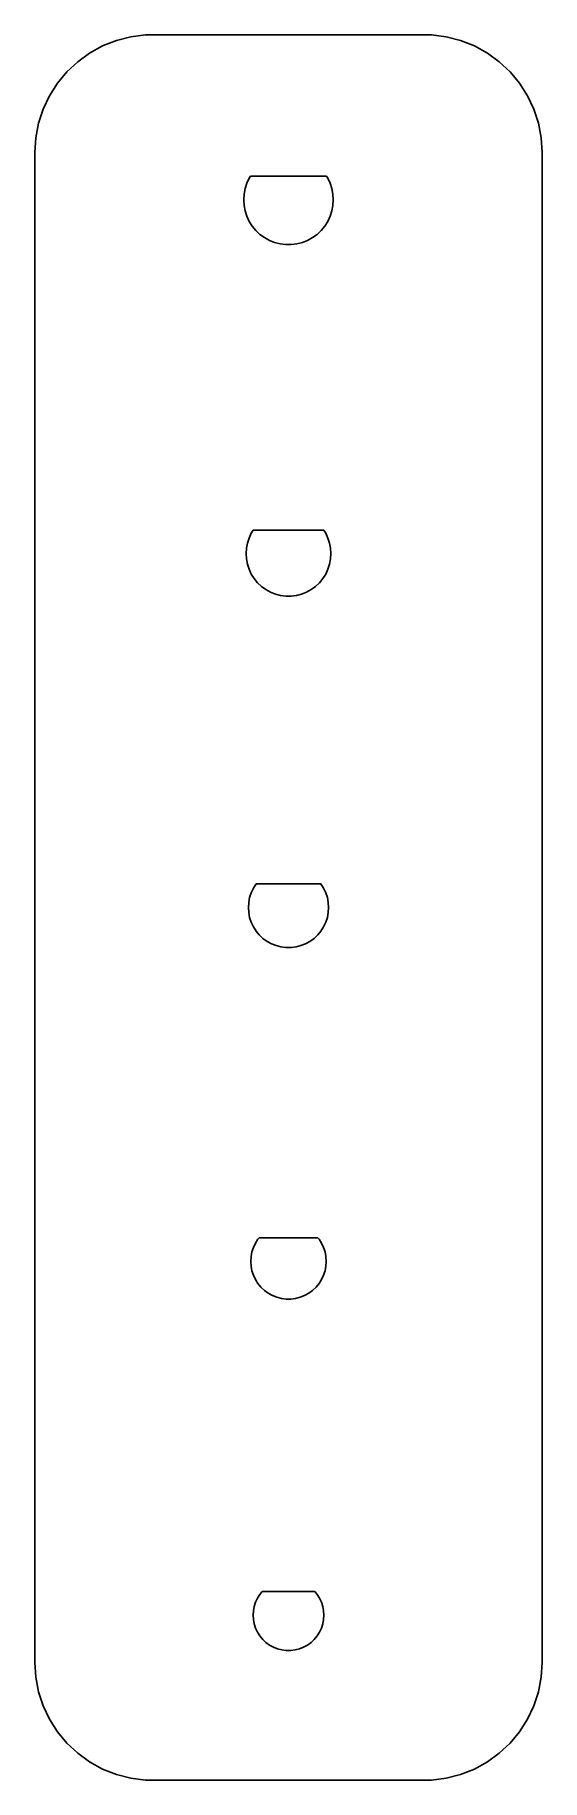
# Model space of a CAD drawing. Header units: metres. Extents: x -10.8 to 10.8, y -37 to 37.
import ezdxf

# ---------------------------------------------------------------- set-up
doc = ezdxf.new("R2010")
doc.units = ezdxf.units.M

msp = doc.modelspace()

# ---------------------------------------------------------------- linework, layer by layer
for p, q in [((-6.06395, 36.9901), (-6.6869, 36.9114)), ((6.06395, 36.9901), (-6.06395, 36.9901)), ((6.6869, 36.9114), (6.06395, 36.9901)), ((-7.87889, 36.5241), (-8.42912, 36.2216)), ((-7.29507, 36.7553), (-7.87889, 36.5241)), ((-6.6869, 36.9114), (-7.29507, 36.7553)), ((7.29507, 36.7553), (6.6869, 36.9114)), ((7.87889, 36.5241), (7.29507, 36.7553)), ((8.42912, 36.2216), (7.87889, 36.5241)), ((-8.93712, 35.8526), (-9.39484, 35.4227)), ((-8.42912, 36.2216), (-8.93712, 35.8526)), ((8.93712, 35.8526), (8.42912, 36.2216)), ((9.39484, 35.4227), (8.93712, 35.8526)), ((-9.79507, 34.9389), (-10.1315, 34.4088)), ((-9.39484, 35.4227), (-9.79507, 34.9389)), ((9.79507, 34.9389), (9.39484, 35.4227)), ((10.1315, 34.4088), (9.79507, 34.9389)), ((-10.1315, 34.4088), (-10.3989, 33.8406)), ((10.3989, 33.8406), (10.1315, 34.4088)), ((-10.3989, 33.8406), (-10.5929, 33.2434)), ((10.5929, 33.2434), (10.3989, 33.8406)), ((-10.7106, 32.6267), (-10.75, 32)), ((-10.5929, 33.2434), (-10.7106, 32.6267)), ((10.7106, 32.6267), (10.5929, 33.2434)), ((10.75, 32), (10.7106, 32.6267)), ((-10.75, 32), (-10.75, -32)), ((10.75, -32), (10.75, 32)), ((-1.88501, 30.2381), (-1.8403, 30.4725)), ((-1.8403, 30.4725), (-1.76657, 30.6994)), ((-1.76657, 30.6994), (-1.66498, 30.9153)), ((-1.66498, 30.9153), (-1.61124, 31)), ((-1.61124, 31), (1.61124, 31)), ((1.61124, 31), (1.66498, 30.9153)), ((1.66498, 30.9153), (1.76657, 30.6994)), ((1.76657, 30.6994), (1.8403, 30.4725)), ((1.8403, 30.4725), (1.88501, 30.2381)), ((-1.89999, 30), (-1.88501, 30.2381)), ((-1.88501, 29.7619), (-1.89999, 30)), ((-1.8403, 29.5275), (-1.88501, 29.7619)), ((1.88501, 29.7619), (1.8403, 29.5275)), ((1.88501, 30.2381), (1.89999, 30)), ((1.89999, 30), (1.88501, 29.7619)), ((-1.76657, 29.3006), (-1.8403, 29.5275)), ((-1.66498, 29.0847), (-1.76657, 29.3006)), ((-1.53712, 28.8832), (-1.66498, 29.0847)), ((-1.38504, 28.6994), (-1.53712, 28.8832)), ((1.53712, 28.8832), (1.38504, 28.6994)), ((1.66498, 29.0847), (1.53712, 28.8832)), ((1.76657, 29.3006), (1.66498, 29.0847)), ((1.8403, 29.5275), (1.76657, 29.3006)), ((-1.21111, 28.536), (-1.38504, 28.6994)), ((-1.01807, 28.3958), (-1.21111, 28.536)), ((-0.808975, 28.2808), (-1.01807, 28.3958)), ((-0.587128, 28.193), (-0.808975, 28.2808)), ((-0.356018, 28.1337), (-0.587128, 28.193)), ((-0.119293, 28.1037), (-0.356018, 28.1337)), ((0.356018, 28.1337), (0.119293, 28.1037)), ((0.587128, 28.193), (0.356018, 28.1337)), ((0.808975, 28.2808), (0.587128, 28.193)), ((1.01807, 28.3958), (0.808975, 28.2808)), ((1.21111, 28.536), (1.01807, 28.3958)), ((1.38504, 28.6994), (1.21111, 28.536)), ((0.119293, 28.1037), (-0.119293, 28.1037)), ((-1.74344, 15.4476), (-1.67358, 15.6626)), ((-1.67358, 15.6626), (-1.57735, 15.8671)), ((-1.57735, 15.8671), (-1.49304, 16)), ((-1.49304, 16), (1.49304, 16)), ((1.49304, 16), (1.57735, 15.8671)), ((1.57735, 15.8671), (1.67358, 15.6626)), ((1.67358, 15.6626), (1.74344, 15.4476)), ((-1.79999, 15), (-1.7858, 15.2256)), ((-1.7858, 14.7744), (-1.79999, 15)), ((-1.7858, 15.2256), (-1.74344, 15.4476)), ((1.74344, 15.4476), (1.7858, 15.2256)), ((1.7858, 15.2256), (1.79999, 15)), ((1.79999, 15), (1.7858, 14.7744)), ((-1.74344, 14.5524), (-1.7858, 14.7744)), ((-1.67358, 14.3374), (-1.74344, 14.5524)), ((-1.57735, 14.1328), (-1.67358, 14.3374)), ((-1.45622, 13.942), (-1.57735, 14.1328)), ((1.57735, 14.1328), (1.45622, 13.942)), ((1.67358, 14.3374), (1.57735, 14.1328)), ((1.74344, 14.5524), (1.67358, 14.3374)), ((1.7858, 14.7744), (1.74344, 14.5524)), ((-1.31213, 13.7678), (-1.45622, 13.942)), ((-1.14735, 13.6131), (-1.31213, 13.7678)), ((-0.964478, 13.4802), (-1.14735, 13.6131)), ((-0.766388, 13.3713), (-0.964478, 13.4802)), ((-0.556229, 13.2881), (-0.766388, 13.3713)), ((0.766388, 13.3713), (0.556229, 13.2881)), ((0.964478, 13.4802), (0.766388, 13.3713)), ((1.14735, 13.6131), (0.964478, 13.4802)), ((1.31213, 13.7678), (1.14735, 13.6131)), ((1.45622, 13.942), (1.31213, 13.7678)), ((-0.33728, 13.2319), (-0.556229, 13.2881)), ((-0.113022, 13.2036), (-0.33728, 13.2319)), ((0.113022, 13.2036), (-0.113022, 13.2036)), ((0.33728, 13.2319), (0.113022, 13.2036)), ((0.556229, 13.2881), (0.33728, 13.2319)), ((-1.58061, 0.625809), (-1.48972, 0.81897)), ((-1.48972, 0.81897), (-1.37532, 0.999222)), ((-1.37532, 0.999222), (-1.37468, 1)), ((-1.37468, 1), (1.37468, 1)), ((1.37468, 1), (1.37532, 0.999222)), ((1.37532, 0.999222), (1.48972, 0.81897)), ((1.48972, 0.81897), (1.58061, 0.625809)), ((-1.7, 0), (-1.68658, 0.213058)), ((-1.68658, -0.213058), (-1.7, 0)), ((-1.68658, 0.213058), (-1.64659, 0.42276)), ((-1.64659, 0.42276), (-1.58061, 0.625809)), ((1.58061, 0.625809), (1.64659, 0.42276)), ((1.64659, 0.42276), (1.68658, 0.213058)), ((1.68658, 0.213058), (1.7, 0)), ((1.7, 0), (1.68658, -0.213058)), ((-1.64659, -0.42276), (-1.68658, -0.213058)), ((-1.58061, -0.625809), (-1.64659, -0.42276)), ((-1.48972, -0.81897), (-1.58061, -0.625809)), ((1.58061, -0.625809), (1.48972, -0.81897)), ((1.64659, -0.42276), (1.58061, -0.625809)), ((1.68658, -0.213058), (1.64659, -0.42276)), ((-1.37532, -0.999222), (-1.48972, -0.81897)), ((-1.23924, -1.16373), (-1.37532, -0.999222)), ((-1.08362, -1.30986), (-1.23924, -1.16373)), ((-0.910904, -1.43535), (-1.08362, -1.30986)), ((-0.723816, -1.53819), (-0.910904, -1.43535)), ((0.910904, -1.43535), (0.723816, -1.53819)), ((1.08362, -1.30986), (0.910904, -1.43535)), ((1.23924, -1.16373), (1.08362, -1.30986)), ((1.37532, -0.999222), (1.23924, -1.16373)), ((1.48972, -0.81897), (1.37532, -0.999222)), ((-0.525314, -1.61679), (-0.723816, -1.53819)), ((-0.318542, -1.66988), (-0.525314, -1.61679)), ((-0.106735, -1.69664), (-0.318542, -1.66988)), ((0.106735, -1.69664), (-0.106735, -1.69664)), ((0.318542, -1.66988), (0.106735, -1.69664)), ((0.525314, -1.61679), (0.318542, -1.66988)), ((0.723816, -1.53819), (0.525314, -1.61679)), ((-1.29442, -14.0595), (-1.24516, -14)), ((-1.24516, -14), (1.24516, -14)), ((1.24516, -14), (1.29442, -14.0595)), ((-1.58737, -14.7995), (-1.54973, -14.6021)), ((-1.54973, -14.6021), (-1.48764, -14.411)), ((-1.48764, -14.411), (-1.40208, -14.2292)), ((-1.40208, -14.2292), (-1.29442, -14.0595)), ((1.29442, -14.0595), (1.40208, -14.2292)), ((1.40208, -14.2292), (1.48764, -14.411)), ((1.48764, -14.411), (1.54973, -14.6021)), ((1.54973, -14.6021), (1.58737, -14.7995)), ((-1.59999, -15), (-1.58737, -14.7995)), ((-1.58737, -15.2005), (-1.59999, -15)), ((-1.54973, -15.3979), (-1.58737, -15.2005)), ((-1.48764, -15.589), (-1.54973, -15.3979)), ((1.54973, -15.3979), (1.48764, -15.589)), ((1.58737, -15.2005), (1.54973, -15.3979)), ((1.58737, -14.7995), (1.59999, -15)), ((1.59999, -15), (1.58737, -15.2005)), ((-1.40208, -15.7708), (-1.48764, -15.589)), ((-1.29442, -15.9404), (-1.40208, -15.7708)), ((-1.16634, -16.0953), (-1.29442, -15.9404)), ((-1.01987, -16.2328), (-1.16634, -16.0953)), ((-0.857315, -16.3509), (-1.01987, -16.2328)), ((1.01987, -16.2328), (0.857315, -16.3509)), ((1.16634, -16.0953), (1.01987, -16.2328)), ((1.29442, -15.9404), (1.16634, -16.0953)), ((1.40208, -15.7708), (1.29442, -15.9404)), ((1.48764, -15.589), (1.40208, -15.7708)), ((-0.681244, -16.4477), (-0.857315, -16.3509)), ((-0.494415, -16.5217), (-0.681244, -16.4477)), ((-0.299805, -16.5717), (-0.494415, -16.5217)), ((-0.100464, -16.5968), (-0.299805, -16.5717)), ((0.100464, -16.5968), (-0.100464, -16.5968)), ((0.299805, -16.5717), (0.100464, -16.5968)), ((0.494415, -16.5217), (0.299805, -16.5717)), ((0.681244, -16.4477), (0.494415, -16.5217)), ((0.857315, -16.3509), (0.681244, -16.4477)), ((-1.45287, -29.627), (-1.39465, -29.4478)), ((-1.39465, -29.4478), (-1.31445, -29.2774)), ((-1.31445, -29.2774), (-1.21352, -29.1183)), ((-1.21352, -29.1183), (-1.11563, -29)), ((-1.11563, -29), (1.11563, -29)), ((1.11563, -29), (1.21352, -29.1183)), ((1.21352, -29.1183), (1.31445, -29.2774)), ((1.31445, -29.2774), (1.39465, -29.4478)), ((1.39465, -29.4478), (1.45287, -29.627)), ((-1.5, -30), (-1.48816, -29.812)), ((-1.48816, -30.188), (-1.5, -30)), ((-1.48816, -29.812), (-1.45287, -29.627)), ((-1.45287, -30.373), (-1.48816, -30.188)), ((1.45287, -29.627), (1.48816, -29.812)), ((1.48816, -30.188), (1.45287, -30.373)), ((1.48816, -29.812), (1.5, -30)), ((1.5, -30), (1.48816, -30.188)), ((-1.39465, -30.5522), (-1.45287, -30.373)), ((-1.31445, -30.7226), (-1.39465, -30.5522)), ((-1.21352, -30.8817), (-1.31445, -30.7226)), ((-1.09344, -31.0268), (-1.21352, -30.8817)), ((-0.956131, -31.1558), (-1.09344, -31.0268)), ((1.09344, -31.0268), (0.956131, -31.1558)), ((1.21352, -30.8817), (1.09344, -31.0268)), ((1.31445, -30.7226), (1.21352, -30.8817)), ((1.39465, -30.5522), (1.31445, -30.7226)), ((1.45287, -30.373), (1.39465, -30.5522)), ((-0.803726, -31.2665), (-0.956131, -31.1558)), ((-0.638657, -31.3572), (-0.803726, -31.2665)), ((-0.463516, -31.4266), (-0.638657, -31.3572)), ((-0.281067, -31.4734), (-0.463516, -31.4266)), ((-0.094177, -31.497), (-0.281067, -31.4734)), ((0.094177, -31.497), (-0.094177, -31.497)), ((0.281067, -31.4734), (0.094177, -31.497)), ((0.463516, -31.4266), (0.281067, -31.4734)), ((0.638657, -31.3572), (0.463516, -31.4266)), ((0.803726, -31.2665), (0.638657, -31.3572)), ((0.956131, -31.1558), (0.803726, -31.2665)), ((-10.75, -32), (-10.7106, -32.6267)), ((10.7106, -32.6267), (10.75, -32)), ((-10.7106, -32.6267), (-10.5929, -33.2434)), ((-10.5929, -33.2434), (-10.3989, -33.8406)), ((10.3989, -33.8406), (10.5929, -33.2434)), ((10.5929, -33.2434), (10.7106, -32.6267)), ((-10.3989, -33.8406), (-10.1315, -34.4088)), ((10.1315, -34.4088), (10.3989, -33.8406)), ((-10.1315, -34.4088), (-9.79507, -34.9389)), ((9.79507, -34.9389), (10.1315, -34.4088)), ((-9.79507, -34.9389), (-9.39484, -35.4227)), ((-9.39484, -35.4227), (-8.93712, -35.8526)), ((8.93712, -35.8526), (9.39484, -35.4227)), ((9.39484, -35.4227), (9.79507, -34.9389)), ((-8.93712, -35.8526), (-8.42912, -36.2216)), ((-8.42912, -36.2216), (-7.87889, -36.5241)), ((7.87889, -36.5241), (8.42912, -36.2216)), ((8.42912, -36.2216), (8.93712, -35.8526)), ((-7.87889, -36.5241), (-7.29507, -36.7553)), ((-7.29507, -36.7553), (-6.6869, -36.9114)), ((-6.6869, -36.9114), (-6.06395, -36.9901)), ((-6.06395, -36.9901), (6.06395, -36.9901)), ((6.06395, -36.9901), (6.6869, -36.9114)), ((6.6869, -36.9114), (7.29507, -36.7553)), ((7.29507, -36.7553), (7.87889, -36.5241))]:
    msp.add_line(p, q)

doc.saveas('drawing.dxf')
